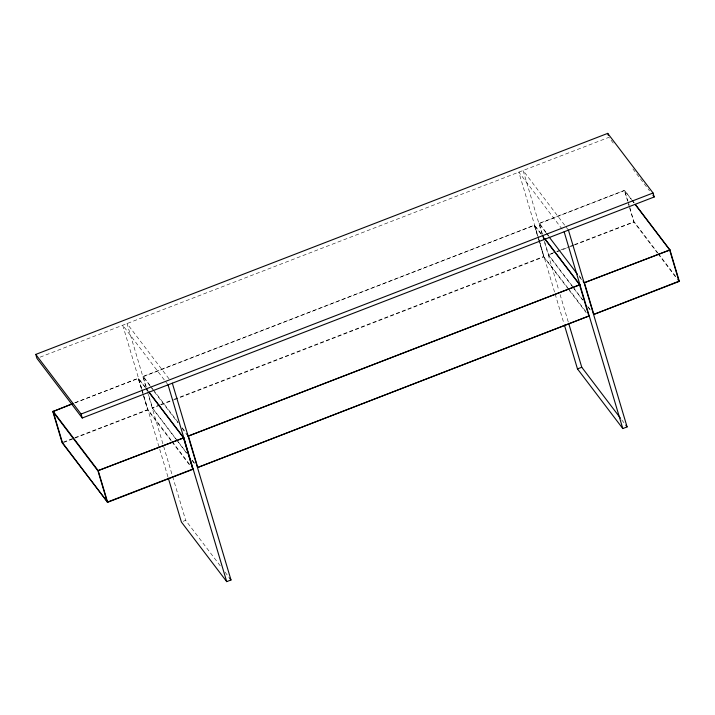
<?xml version="1.0" encoding="UTF-8"?>
<svg xmlns="http://www.w3.org/2000/svg" width="715" height="715" viewBox="0 0 715 715"><rect width="100%" height="100%" fill="white"/><g stroke="black" fill="none" stroke-linecap="round" stroke-linejoin="round"><path stroke-width="0.54" stroke-dasharray="3.58 2.68" d="M153.716 390.953L143.143 376.403L534.373 225.207L541.47 234.225M545.76 232.563L539.235 223.321L624.454 190.387L631.56 199.405M142.937 376.769L534.355 225.35L538.449 237.827M175.81 438.965L152.224 407.943L159.704 404.896M539.021 223.697L624.445 190.539L627.913 200.933M573.242 287.662L548.316 254.871L555.787 251.823M40.058 357.169L608.903 137.334L614.23 144.35M74.878 402.777L138.281 378.28L145.377 387.298M74.869 402.92L138.272 378.423L141.74 388.817M63.376 442.12L73.77 438.107M74.807 437.705L147.934 409.597L171.52 440.628M160.741 404.493L173.227 399.667M174.272 399.265L543.65 256.515L567.603 287.546M556.824 251.421L559.943 250.223M560.98 249.821L569.301 246.604M570.338 246.201L573.457 244.995M574.494 244.593L634.107 221.713L657.693 252.735M63.546 442.505L147.728 409.972L143.286 394.019M159.874 405.28L152.224 407.943M160.911 404.878L173.396 400.051M174.442 399.649L543.82 256.899L539.995 243.02M552.838 253.414L548.316 254.871M556.994 251.805L569.462 246.988M570.507 246.586L573.627 245.379M574.663 244.977L633.901 222.088L629.468 206.126M183.103 521.333L185.677 520.341L221.007 566.816M632.891 168.901L649.56 190.825M632.23 200.289L634.25 202.953M631.193 199.253L624.454 190.387L628.163 202.997M631.863 200.137L633.883 202.801M658.363 253.619L676.551 277.554M657.487 253.11L633.901 222.088L629.709 208.199M658.158 253.995L676.345 277.929M568.425 230.123L523.103 170.492L558.817 290.272M562.133 229.149L518.813 172.145L538.904 239.525M545.965 232.187L539.235 223.321L542.935 235.941M546.644 233.072L548.664 235.736M578.98 275.624L581 278.287M546.439 233.447L548.459 236.111M579.445 276.884L582.144 280.432M542.149 235.11L544.169 237.764M541.103 234.064L534.373 225.207L537.457 235.736M541.782 234.958L543.802 237.612M572.259 286.045L548.682 255.023L544.481 241.134M572.929 286.93L583.038 300.229M587.757 306.431L590.447 309.979M573.913 288.547L582.671 300.077M588.061 307.164L590.76 310.712M568.282 288.44L586.47 312.366M568.747 289.7L543.82 256.899L537.76 236.781M569.417 290.585L586.264 312.741M621.755 419.884L624.427 423.387M169.008 378.807L127.02 323.564L146.03 387.164M168.052 384.849L122.73 325.218L141.534 388.317M149.882 385.26L143.143 376.403L146.226 386.931M150.552 386.154L152.572 388.808M153.251 389.693L178.178 422.494M182.218 427.811L185.587 432.244M154.386 391.847L177.964 422.869M182.012 428.187L187.402 435.274M146.057 388.182L148.077 390.837M145.69 388.031L138.281 378.28L141.981 390.891M177.517 440.896L152.59 408.095L148.702 395.243M178.196 441.781L186.955 453.301M192.344 460.397L195.034 463.937M176.48 439.85L186.588 453.149M191.978 460.237L194.668 463.785M172.19 441.513L190.378 465.447M171.305 440.994L147.728 409.972L143.536 396.083M171.984 441.888L190.172 465.823M225.002 572.08L229.667 578.221M628.226 201.97L629.155 205.089M628.467 204.043L629.397 207.153M543.248 236.978L544.178 240.097M560.086 294.544L568.38 322.349M538.761 238.864L539.691 241.983M539.217 240.589L554.84 292.998M555.162 294.062L564.09 324.011M146.539 387.968L147.469 391.087M146.343 388.2L147.272 391.32M147.576 392.356L172.288 475.421M172.61 476.494L185.677 520.341M142.053 389.863L142.982 392.973M141.856 389.389L167.998 477.084M142.294 391.927L143.223 395.046"/><path stroke-width="1.07" d="M72.805 403.582L52.847 411.59L62.142 442.755L107.643 502.296L192.871 469.362L183.415 437.669L149.06 392.464M197.733 467.485L589.169 315.914L197.733 467.485L188.447 436.177L186.937 434.014M588.954 316.289L579.508 284.597L544.473 238.497M635.599 204.722L669.955 249.937L679.25 281.102L593.816 314.412L584.539 283.095L583.02 280.941M593.816 314.412L679.044 281.478L669.598 249.776L635.233 204.57M192.871 469.362L183.782 437.821L148.747 391.731M679.044 281.478L677.9 279.324M62.339 442.522L107.643 502.296L98.196 470.604L53.053 411.214L62.509 442.907M193.077 468.986L107.277 502.145L97.991 470.979L52.847 411.59L71.75 404.127M579.874 284.749L188.072 436.168L579.874 284.749L544.839 238.658M35.75 354.417L607.723 133.374L653.045 192.996L654.225 196.965L82.252 418.007L36.93 358.376L35.75 354.417L81.072 414.048L82.252 418.007M81.072 414.048L653.045 192.996M564.403 325.075L577.479 368.922L581.769 367.269L620.423 418.132M168.32 478.156L181.387 522.004L226.709 581.626L230.999 579.972L172.333 383.195M577.479 368.922L622.801 428.553L627.091 426.9L568.425 230.123M652.893 195.204L654.225 196.965M549.129 236.996L577.425 274.229M625.759 425.148L627.091 426.9M229.667 578.221L230.999 579.972M607.723 133.374L608.313 135.35M564.135 231.776L622.801 428.553M568.693 323.421L581.769 367.269M168.052 384.849L226.709 581.626M98.196 470.604L183.782 437.821L98.196 470.604M584.37 282.711L669.955 249.937L584.37 282.711"/></g></svg>
